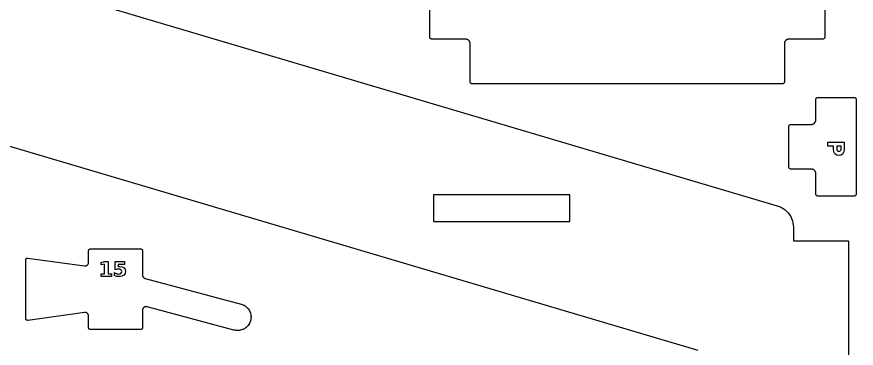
# Model space of a CAD drawing. Header units: millimetres. Extents: x 25 to 875, y 25 to 565.
# Drawn here: x 688 to 875, y 156.1 to 230 of the extents above; entities that cross this region are included whole.
import ezdxf

# ---------------------------------------------------------------- set-up
doc = ezdxf.new("R2010")
doc.units = ezdxf.units.MM
doc.layers.add('CUT', color=1, linetype='Continuous')
doc.layers.add('ENGRAVE', color=5, linetype='Continuous')

msp = doc.modelspace()

# ---------------------------------------------------------------- linework, layer by layer
at = {"layer": 'CUT'}
for points in [[(564.05, 274.96), (857.42, 187.84), (857.89, 187.68), (858.33, 187.47), (858.76, 187.22), (859.15, 186.92), (859.52, 186.59), (859.85, 186.23), (860.15, 185.84), (860.4, 185.41), (860.61, 184.97), (860.78, 184.5), (860.9, 184.03), (860.97, 183.54), (861, 183.05), (861, 180), (867.3, 180), (873.3, 180), (873.3, 140)], [(839.79, 155.52), (530.57, 247.35)], [(868, 244.5), (868, 225.5), (868, 225.45), (867.99, 225.4), (867.98, 225.35), (867.96, 225.31), (867.94, 225.26), (867.92, 225.22), (867.89, 225.18), (867.85, 225.15), (867.82, 225.11), (867.78, 225.08), (867.74, 225.06), (867.69, 225.04), (867.65, 225.02), (867.6, 225.01), (867.55, 225), (867.5, 225), (860.01, 225), (859.99, 225), (859.91, 225), (859.89, 224.99), (859.82, 224.98), (859.79, 224.98), (859.72, 224.96), (859.7, 224.95), (859.63, 224.93), (859.61, 224.92), (859.54, 224.89), (859.52, 224.88), (859.45, 224.84), (859.43, 224.82), (859.38, 224.78), (859.36, 224.76), (859.3, 224.72), (859.28, 224.7), (859.24, 224.64), (859.22, 224.62), (859.18, 224.57), (859.16, 224.55), (859.12, 224.48), (859.11, 224.46), (859.08, 224.39), (859.07, 224.37), (859.05, 224.3), (859.04, 224.28), (859.02, 224.21), (859.02, 224.18), (859.01, 224.11), (859, 224.09), (859, 224.01), (859, 223.99), (859, 215.5), (859, 215.45), (858.99, 215.4), (858.98, 215.35), (858.96, 215.31), (858.94, 215.26), (858.92, 215.22), (858.89, 215.18), (858.85, 215.15), (858.82, 215.11), (858.78, 215.08), (858.74, 215.06), (858.69, 215.04), (858.65, 215.02), (858.6, 215.01), (858.55, 215), (858.5, 215), (789.5, 215), (789.45, 215), (789.4, 215.01), (789.35, 215.02), (789.31, 215.04), (789.26, 215.06), (789.22, 215.08), (789.18, 215.11), (789.15, 215.15), (789.11, 215.18), (789.08, 215.22), (789.06, 215.26), (789.04, 215.31), (789.02, 215.35), (789.01, 215.4), (789, 215.45), (789, 215.5), (789, 223.99), (789, 224.01), (789, 224.09), (788.99, 224.11), (788.98, 224.18), (788.98, 224.21), (788.96, 224.28), (788.95, 224.3), (788.93, 224.37), (788.92, 224.39), (788.89, 224.46), (788.88, 224.48), (788.84, 224.55), (788.82, 224.57), (788.78, 224.62), (788.76, 224.64), (788.72, 224.7), (788.7, 224.72), (788.64, 224.76), (788.62, 224.78), (788.57, 224.82), (788.55, 224.84), (788.48, 224.88), (788.46, 224.89), (788.39, 224.92), (788.37, 224.93), (788.3, 224.95), (788.28, 224.96), (788.21, 224.98), (788.18, 224.98), (788.11, 224.99), (788.09, 225), (788.01, 225), (787.99, 225), (780.5, 225), (780.5, 225), (780.45, 225), (780.4, 225.01), (780.35, 225.02), (780.31, 225.04), (780.26, 225.06), (780.22, 225.08), (780.18, 225.11), (780.15, 225.15), (780.11, 225.18), (780.08, 225.22), (780.06, 225.26), (780.04, 225.31), (780.02, 225.35), (780.01, 225.4), (780, 225.45), (780, 225.5), (780, 244.5)]]:
    msp.add_lwpolyline(points, dxfattribs=at)
for points in [[(866, 211.5), (866, 211.55), (866.01, 211.6), (866.02, 211.65), (866.04, 211.69), (866.06, 211.74), (866.08, 211.78), (866.11, 211.82), (866.15, 211.85), (866.18, 211.89), (866.22, 211.92), (866.26, 211.94), (866.31, 211.96), (866.35, 211.98), (866.4, 211.99), (866.45, 212), (866.5, 212), (874.5, 212), (874.55, 212), (874.6, 211.99), (874.65, 211.98), (874.69, 211.96), (874.74, 211.94), (874.78, 211.92), (874.82, 211.89), (874.85, 211.85), (874.89, 211.82), (874.92, 211.78), (874.94, 211.74), (874.96, 211.69), (874.98, 211.65), (874.99, 211.6), (875, 211.55), (875, 211.5), (875, 190.5), (875, 190.45), (874.99, 190.4), (874.98, 190.35), (874.96, 190.31), (874.94, 190.26), (874.92, 190.22), (874.89, 190.18), (874.85, 190.15), (874.82, 190.11), (874.78, 190.08), (874.74, 190.06), (874.69, 190.04), (874.65, 190.02), (874.6, 190.01), (874.55, 190), (874.5, 190), (866.5, 190), (866.45, 190), (866.4, 190.01), (866.35, 190.02), (866.31, 190.04), (866.26, 190.06), (866.22, 190.08), (866.18, 190.11), (866.15, 190.15), (866.11, 190.18), (866.08, 190.22), (866.06, 190.26), (866.04, 190.31), (866.02, 190.35), (866.01, 190.4), (866, 190.45), (866, 190.5), (866, 194.99), (866, 195.01), (866, 195.09), (865.99, 195.11), (865.98, 195.18), (865.98, 195.21), (865.96, 195.28), (865.95, 195.3), (865.93, 195.37), (865.92, 195.39), (865.89, 195.46), (865.88, 195.48), (865.84, 195.55), (865.82, 195.57), (865.78, 195.62), (865.76, 195.64), (865.72, 195.7), (865.7, 195.72), (865.64, 195.76), (865.62, 195.78), (865.57, 195.82), (865.55, 195.84), (865.48, 195.88), (865.46, 195.89), (865.39, 195.92), (865.37, 195.93), (865.3, 195.95), (865.28, 195.96), (865.21, 195.98), (865.18, 195.98), (865.11, 195.99), (865.09, 196), (865.01, 196), (864.99, 196), (860.5, 196), (860.45, 196), (860.4, 196.01), (860.35, 196.02), (860.31, 196.04), (860.26, 196.06), (860.22, 196.08), (860.18, 196.11), (860.15, 196.15), (860.11, 196.18), (860.08, 196.22), (860.06, 196.26), (860.04, 196.31), (860.02, 196.35), (860.01, 196.4), (860, 196.45), (860, 196.5), (860, 205.5), (860, 205.55), (860.01, 205.6), (860.02, 205.65), (860.04, 205.69), (860.06, 205.74), (860.08, 205.78), (860.11, 205.82), (860.15, 205.85), (860.18, 205.89), (860.22, 205.92), (860.26, 205.94), (860.31, 205.96), (860.35, 205.98), (860.4, 205.99), (860.45, 206), (860.5, 206), (864.99, 206), (865.01, 206), (865.09, 206), (865.11, 206.01), (865.18, 206.02), (865.21, 206.02), (865.28, 206.04), (865.3, 206.05), (865.37, 206.07), (865.39, 206.08), (865.46, 206.11), (865.48, 206.12), (865.55, 206.16), (865.57, 206.18), (865.62, 206.22), (865.64, 206.24), (865.7, 206.28), (865.72, 206.3), (865.76, 206.36), (865.78, 206.38), (865.82, 206.43), (865.84, 206.45), (865.88, 206.52), (865.89, 206.54), (865.92, 206.61), (865.93, 206.63), (865.95, 206.7), (865.96, 206.72), (865.98, 206.79), (865.98, 206.82), (865.99, 206.89), (866, 206.91), (866, 206.99), (866, 207.01), (866, 211.5)], [(780.8, 184.3), (811.2, 184.3), (811.2, 190.3), (780.8, 190.3), (780.8, 184.3)], [(690.45, 162.27), (690.41, 162.27), (690.37, 162.27), (690.33, 162.28), (690.3, 162.28), (690.26, 162.3), (690.22, 162.31), (690.19, 162.33), (690.15, 162.36), (690.12, 162.38), (690.09, 162.41), (690.07, 162.44), (690.05, 162.48), (690.03, 162.51), (690.02, 162.55), (690.01, 162.59), (690, 162.63), (690, 162.67), (690, 175.75), (690, 175.79), (690.01, 175.83), (690.02, 175.87), (690.03, 175.91), (690.05, 175.94), (690.07, 175.98), (690.09, 176.01), (690.12, 176.04), (690.15, 176.07), (690.19, 176.09), (690.22, 176.11), (690.26, 176.13), (690.3, 176.14), (690.33, 176.15), (690.37, 176.15), (690.41, 176.15), (690.45, 176.15), (703.09, 174.41), (703.1, 174.4), (703.16, 174.4), (703.18, 174.4), (703.24, 174.4), (703.26, 174.4), (703.32, 174.41), (703.34, 174.41), (703.4, 174.42), (703.42, 174.43), (703.48, 174.45), (703.49, 174.45), (703.55, 174.48), (703.57, 174.49), (703.62, 174.52), (703.64, 174.53), (703.69, 174.56), (703.7, 174.58), (703.75, 174.62), (703.76, 174.63), (703.8, 174.67), (703.82, 174.69), (703.85, 174.74), (703.86, 174.75), (703.9, 174.8), (703.91, 174.82), (703.93, 174.88), (703.94, 174.89), (703.96, 174.95), (703.97, 174.97), (703.98, 175.03), (703.99, 175.05), (703.99, 175.11), (704, 175.13), (704, 175.19), (704, 175.2), (704, 177.81), (704, 177.85), (704.01, 177.89), (704.02, 177.93), (704.03, 177.96), (704.05, 178), (704.07, 178.03), (704.09, 178.06), (704.12, 178.09), (704.15, 178.12), (704.18, 178.14), (704.21, 178.16), (704.25, 178.18), (704.28, 178.19), (704.32, 178.2), (704.36, 178.21), (704.4, 178.21), (715.6, 178.21), (715.64, 178.21), (715.68, 178.2), (715.72, 178.19), (715.75, 178.18), (715.79, 178.16), (715.82, 178.14), (715.85, 178.12), (715.88, 178.09), (715.91, 178.06), (715.93, 178.03), (715.95, 178), (715.97, 177.96), (715.98, 177.93), (715.99, 177.89), (716, 177.85), (716, 177.81), (716, 172.4), (716, 172.39), (716, 172.32), (716.01, 172.3), (716.01, 172.24), (716.02, 172.22), (716.03, 172.17), (716.04, 172.15), (716.06, 172.09), (716.07, 172.07), (716.09, 172.02), (716.1, 172), (716.14, 171.95), (716.15, 171.93), (716.18, 171.88), (716.2, 171.87), (716.24, 171.82), (716.25, 171.81), (716.3, 171.77), (716.31, 171.76), (716.36, 171.72), (716.38, 171.71), (716.43, 171.68), (716.45, 171.67), (716.51, 171.65), (716.53, 171.64), (716.59, 171.62), (716.6, 171.62), (737.95, 165.9), (737.96, 165.9), (737.96, 165.9), (737.96, 165.9), (738.03, 165.88), (738.05, 165.87), (738.06, 165.87), (738.07, 165.86), (738.3, 165.78), (738.32, 165.77), (738.34, 165.77), (738.36, 165.76), (738.57, 165.66), (738.59, 165.65), (738.6, 165.64), (738.62, 165.63), (738.82, 165.51), (738.84, 165.5), (738.86, 165.49), (738.87, 165.48), (739.06, 165.34), (739.08, 165.32), (739.09, 165.31), (739.11, 165.3), (739.28, 165.14), (739.3, 165.13), (739.31, 165.11), (739.32, 165.1), (739.48, 164.92), (739.49, 164.91), (739.51, 164.89), (739.52, 164.88), (739.66, 164.69), (739.67, 164.67), (739.68, 164.66), (739.69, 164.64), (739.81, 164.44), (739.82, 164.42), (739.83, 164.4), (739.84, 164.39), (739.94, 164.17), (739.95, 164.16), (739.96, 164.14), (739.96, 164.12), (740.04, 163.9), (740.05, 163.88), (740.05, 163.86), (740.06, 163.84), (740.12, 163.61), (740.12, 163.59), (740.13, 163.57), (740.13, 163.56), (740.16, 163.32), (740.17, 163.3), (740.17, 163.28), (740.17, 163.26), (740.18, 163.03), (740.18, 163.01), (740.18, 162.99), (740.18, 162.97), (740.17, 162.73), (740.17, 162.71), (740.17, 162.7), (740.16, 162.68), (740.13, 162.44), (740.13, 162.42), (740.12, 162.4), (740.12, 162.39), (740.06, 162.16), (740.05, 162.14), (740.05, 162.12), (740.04, 162.1), (739.96, 161.88), (739.96, 161.86), (739.95, 161.84), (739.94, 161.82), (739.84, 161.61), (739.83, 161.59), (739.82, 161.58), (739.81, 161.56), (739.69, 161.36), (739.68, 161.34), (739.67, 161.32), (739.66, 161.31), (739.52, 161.12), (739.51, 161.1), (739.49, 161.09), (739.48, 161.07), (739.32, 160.9), (739.31, 160.89), (739.3, 160.87), (739.28, 160.86), (739.11, 160.7), (739.09, 160.69), (739.08, 160.67), (739.06, 160.66), (738.87, 160.52), (738.86, 160.51), (738.84, 160.5), (738.82, 160.49), (738.62, 160.37), (738.6, 160.36), (738.59, 160.35), (738.57, 160.34), (738.36, 160.24), (738.34, 160.23), (738.32, 160.22), (738.3, 160.22), (738.08, 160.14), (738.06, 160.13), (738.04, 160.13), (738.02, 160.12), (737.8, 160.06), (737.78, 160.06), (737.76, 160.06), (737.74, 160.05), (737.51, 160.02), (737.49, 160.02), (737.47, 160.01), (737.45, 160.01), (737.21, 160), (737.19, 160), (737.17, 160), (737.15, 160), (736.92, 160.01), (736.9, 160.01), (736.88, 160.02), (736.86, 160.02), (736.63, 160.05), (736.61, 160.06), (736.59, 160.06), (736.57, 160.06), (736.48, 160.09), (736.47, 160.09), (736.47, 160.09), (736.43, 160.1), (736.4, 160.1), (736.38, 160.11), (717.01, 165.3), (717, 165.3), (716.94, 165.31), (716.92, 165.32), (716.86, 165.32), (716.85, 165.32), (716.79, 165.33), (716.77, 165.33), (716.71, 165.32), (716.69, 165.32), (716.63, 165.31), (716.62, 165.3), (716.56, 165.29), (716.54, 165.28), (716.49, 165.26), (716.47, 165.25), (716.42, 165.23), (716.4, 165.22), (716.35, 165.19), (716.34, 165.18), (716.29, 165.14), (716.28, 165.13), (716.23, 165.09), (716.22, 165.08), (716.18, 165.03), (716.17, 165.02), (716.14, 164.97), (716.13, 164.96), (716.1, 164.91), (716.09, 164.89), (716.06, 164.84), (716.06, 164.82), (716.04, 164.76), (716.03, 164.75), (716.02, 164.69), (716.01, 164.67), (716.01, 164.61), (716, 164.59), (716, 164.53), (716, 164.52), (716, 160.61), (716, 160.57), (715.99, 160.53), (715.98, 160.49), (715.97, 160.46), (715.95, 160.42), (715.93, 160.39), (715.91, 160.36), (715.88, 160.33), (715.85, 160.3), (715.82, 160.28), (715.79, 160.26), (715.75, 160.24), (715.72, 160.23), (715.68, 160.22), (715.64, 160.21), (715.6, 160.21), (704.4, 160.21), (704.36, 160.21), (704.32, 160.22), (704.28, 160.23), (704.25, 160.24), (704.21, 160.26), (704.18, 160.28), (704.15, 160.3), (704.12, 160.33), (704.09, 160.36), (704.07, 160.39), (704.05, 160.42), (704.03, 160.46), (704.02, 160.49), (704.01, 160.53), (704, 160.57), (704, 160.61), (704, 163.22), (704, 163.23), (704, 163.29), (703.99, 163.31), (703.99, 163.37), (703.98, 163.39), (703.97, 163.45), (703.96, 163.47), (703.94, 163.53), (703.93, 163.55), (703.91, 163.6), (703.9, 163.62), (703.86, 163.67), (703.85, 163.69), (703.82, 163.73), (703.8, 163.75), (703.76, 163.79), (703.75, 163.81), (703.7, 163.85), (703.69, 163.86), (703.64, 163.89), (703.62, 163.9), (703.57, 163.93), (703.55, 163.94), (703.49, 163.97), (703.48, 163.97), (703.42, 163.99), (703.4, 164), (703.34, 164.01), (703.32, 164.01), (703.26, 164.02), (703.24, 164.02), (703.18, 164.02), (703.16, 164.02), (703.1, 164.02), (703.09, 164.02), (690.45, 162.27)]]:
    msp.add_lwpolyline(points, close=True, dxfattribs=at)
at = {"layer": 'ENGRAVE'}
for points in [[(872.35, 202.04), (872.35, 200.48), (872.27, 199.87), (872.04, 199.41), (871.66, 199.13), (871.16, 199.04), (870.65, 199.13), (870.27, 199.41), (870.04, 199.87), (869.96, 200.48), (869.96, 201.1), (868.7, 201.1), (868.7, 202.04), (872.35, 202.04)], [(871.66, 201.1), (870.65, 201.1), (870.65, 200.58), (870.68, 200.34), (870.78, 200.16), (870.94, 200.05), (871.16, 200.01), (871.37, 200.05), (871.53, 200.16), (871.63, 200.34), (871.66, 200.58), (871.66, 201.1)], [(706.81, 172.67), (707.55, 172.67), (707.55, 174.8), (706.79, 174.64), (706.79, 175.21), (707.55, 175.37), (708.35, 175.37), (708.35, 172.67), (709.1, 172.67), (709.1, 172.09), (706.81, 172.09), (706.81, 172.67)], [(709.89, 175.37), (711.99, 175.37), (711.99, 174.75), (710.56, 174.75), (710.56, 174.24), (710.66, 174.27), (710.76, 174.28), (710.86, 174.29), (710.96, 174.3), (711.49, 174.22), (711.89, 174), (712.14, 173.64), (712.23, 173.16), (712.14, 172.69), (711.86, 172.33), (711.43, 172.1), (710.85, 172.03), (710.58, 172.04), (710.3, 172.08), (710.03, 172.15), (709.76, 172.24), (709.76, 172.91), (710.02, 172.78), (710.27, 172.68), (710.5, 172.62), (710.72, 172.6), (711, 172.64), (711.2, 172.75), (711.34, 172.93), (711.38, 173.16), (711.34, 173.39), (711.2, 173.57), (711, 173.68), (710.72, 173.72), (710.53, 173.71), (710.33, 173.67), (710.12, 173.61), (709.89, 173.53), (709.89, 175.37)]]:
    msp.add_lwpolyline(points, close=True, dxfattribs=at)

doc.saveas('drawing.dxf')
